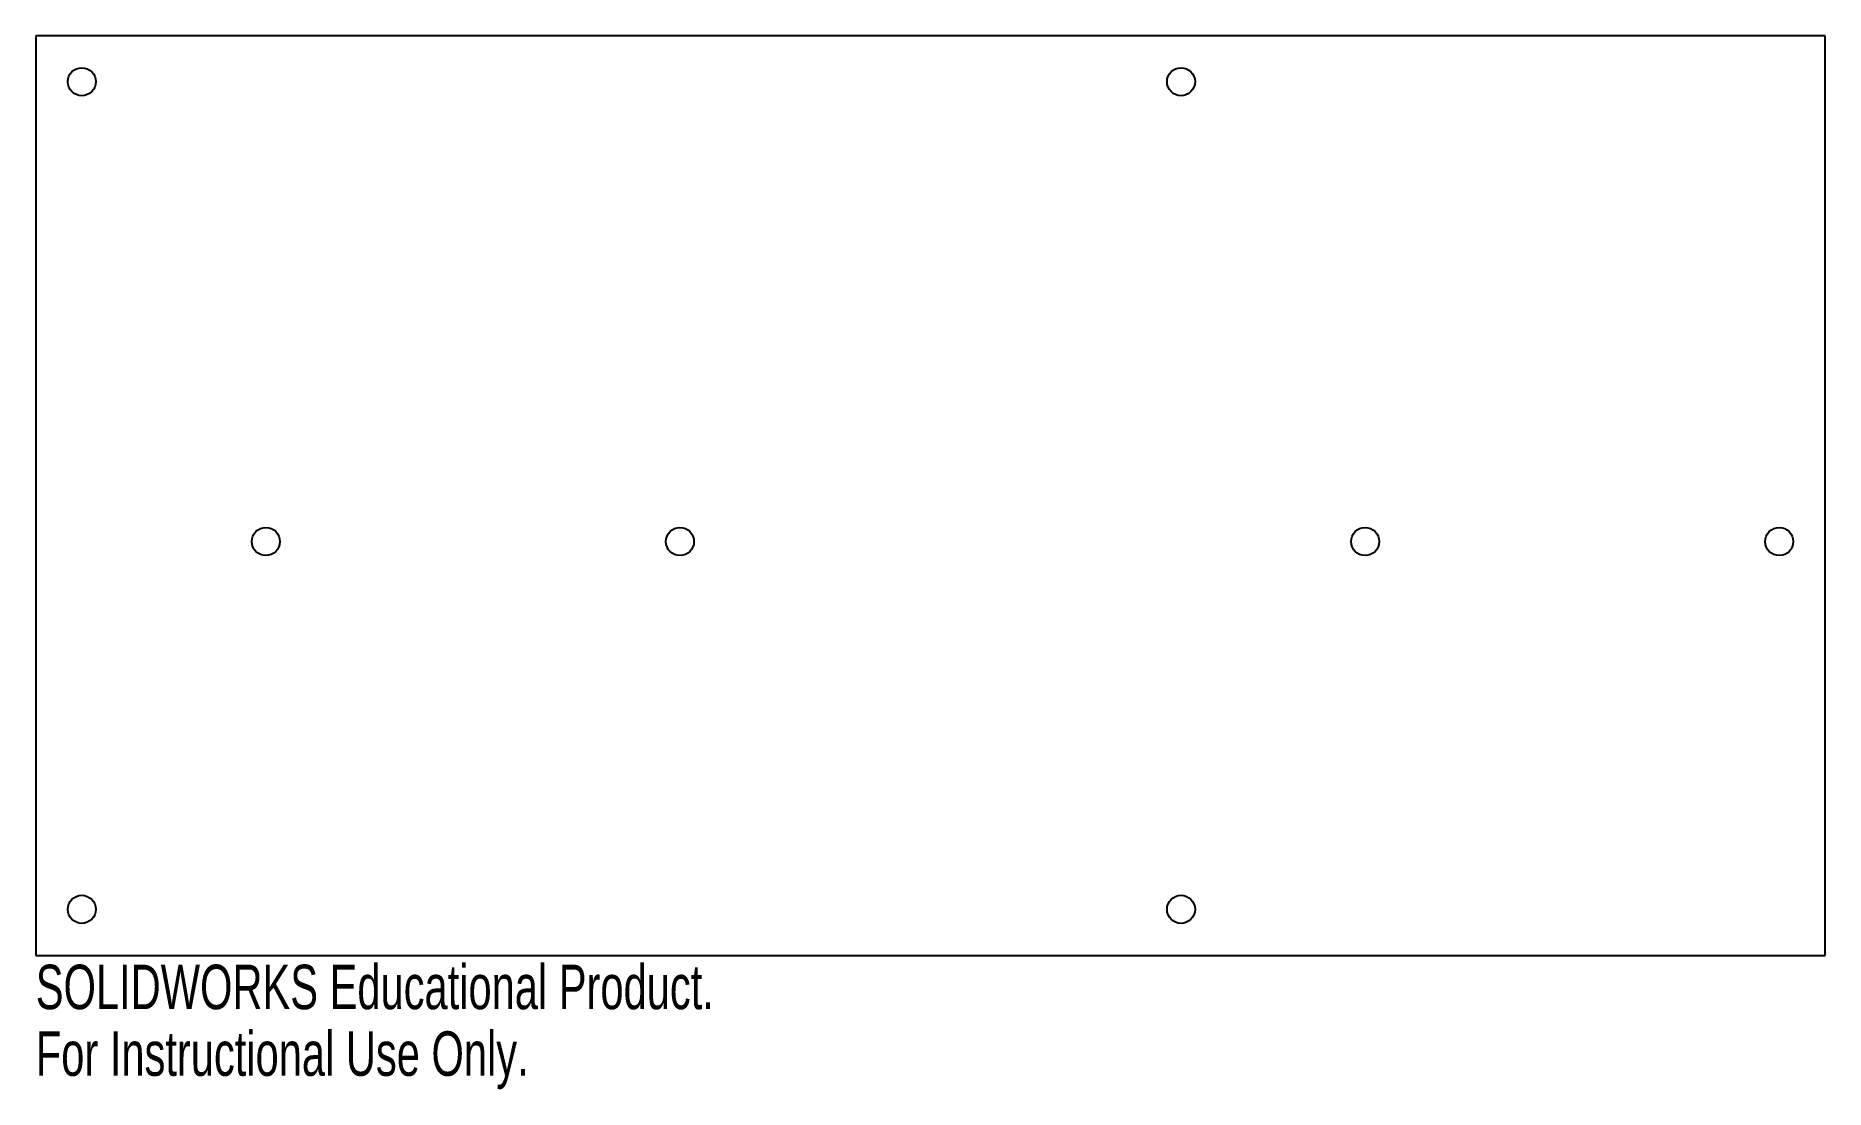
# Model space of a CAD drawing. Header units: inches. Extents: x 0 to 7.66, y -0.57 to 3.94.
import ezdxf

# ---------------------------------------------------------------- set-up
doc = ezdxf.new("R2010")
doc.units = ezdxf.units.IN
doc.header["$MEASUREMENT"] = 0
doc.styles.add('SLDTEXTSTYLE0', font='TXT', dxfattribs={"width": 0.7})

msp = doc.modelspace()

# ---------------------------------------------------------------- linework, layer by layer
at = {"color": 7, "linetype": 'Continuous', "lineweight": 25}
for p, q in [((0, 3.937), (0, 0)), ((7.6555, 3.937), (0, 3.937)), ((7.6555, 0), (7.6555, 3.937)), ((0, 0), (7.6555, 0))]:
    msp.add_line(p, q, dxfattribs=at)
for centre in [(0.1969, 3.7402), (4.8996, 3.7402), (0.9843, 1.7717), (2.7559, 1.7717), (5.687, 1.7717), (7.4587, 1.7717), (0.1969, 0.1969), (4.8996, 0.1969)]:
    msp.add_circle(centre, 0.06, dxfattribs=at)

# ---------------------------------------------------------------- texts
at = {"color": 7, "linetype": 'Continuous', "char_height": 0.1903, "attachment_point": 1, "style": 'SLDTEXTSTYLE0'}
for s, insert in [('SOLIDWORKS Educational Product.', (0, -0.0401)), ('For Instructional Use Only.', (0, -0.3256))]:
    msp.add_mtext(s, dxfattribs=dict(at, insert=insert))

doc.saveas('drawing.dxf')
